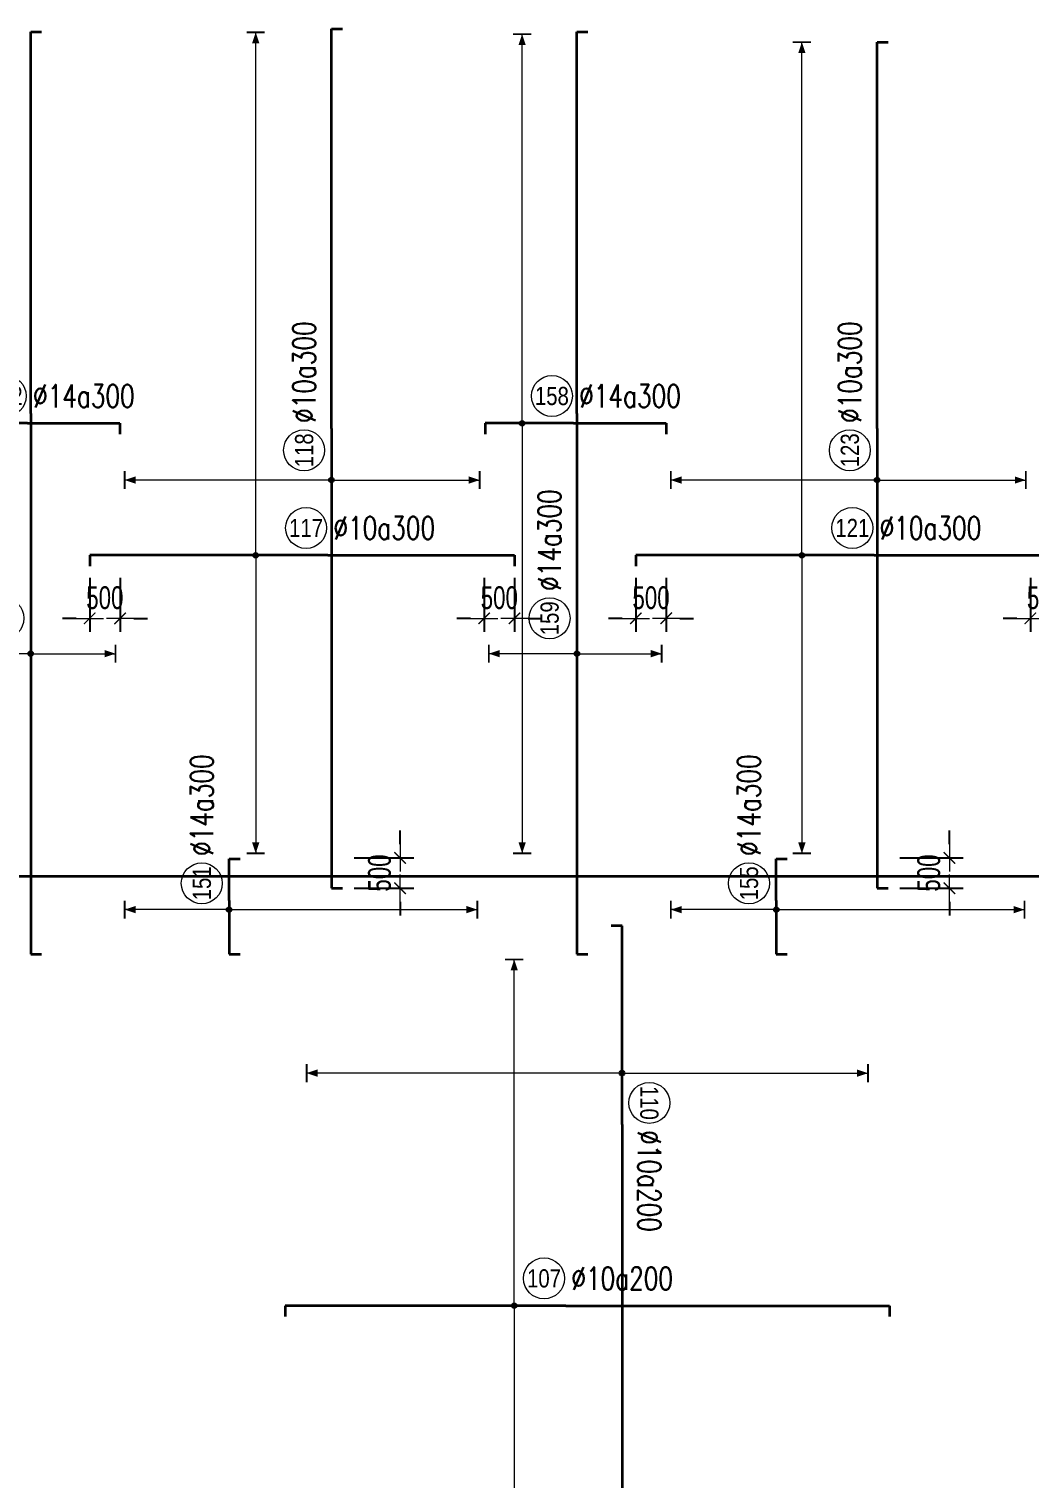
# Model space of a CAD drawing. Header units: millimetres. Extents: x -179076 to 505271, y -44005 to 99253.
# Drawn here: x 183971 to 200449, y 55080 to 78959 of the extents above; entities that cross this region are included whole.
import ezdxf
from ezdxf.enums import TextEntityAlignment as Align

# ---------------------------------------------------------------- set-up
doc = ezdxf.new("R2010")
doc.units = ezdxf.units.MM
doc.layers.get('0').update_dxf_attribs({"lineweight": 20})
doc.layers.get('Defpoints').update_dxf_attribs({"color": 151, "lineweight": 9})
for name, color, linetype, lineweight in [('NDC_S_DIM', 1, 'Continuous', 15), ('NDC_S_REBAR', 4, 'Continuous', 35), ('NDC_S_VN TEXT', 7, 'Continuous', 20)]:
    doc.layers.add(name, color=color, linetype=linetype, lineweight=lineweight)
doc.styles.add('ARIAL', font='arial.ttf', dxfattribs={"width": 0.8})
doc.styles.add('NDC_DIM', font='', dxfattribs={"width": 0.75})
doc.styles.add('NDC_EN TXT', font='romans.shx', dxfattribs={"width": 0.8})
doc.styles.get('NDC_DIM').set_extended_font_data('Dotum')
doc.dimstyles.new('NDC_dim_150', dxfattribs={"dimscale": 150, "dimtxt": 2.5, "dimasz": 1.5, "dimexe": 1.5, "dimexo": 2.5, "dimgap": 1, "dimtad": 1, "dimdec": 0, "dimzin": 0, "dimdsep": 46, "dimtxsty": 'NDC_DIM', "dimblk": 'DIMMARK', "dimcen": 0.09, "dimdle": 1.2, "dimclrd": 1, "dimclre": 1, "dimclrt": 3, "dimadec": 0, "dimazin": 0, "dimtfac": 1, "dimtdec": 0, "dimtix": 1, "dimtofl": 0, "dimtmove": 0, "dimatfit": 3, "dimfxl": 8, "dimfxlon": 1, "dimtolj": 1, "dimtzin": 0, "dimarcsym": 0})

# ---------------------------------------------------------------- blocks, each defined once
blk = doc.blocks.new('DIMMARK')
at = {"layer": 'NDC_S_DIM', "color": 1}
blk.add_line((-1.5, 0), (1, 0), dxfattribs=at)
at = {"layer": 'NDC_S_DIM', "color": 2, "const_width": 0.1}
blk.add_lwpolyline([(-0.42, -0.42), (0.42, 0.42)], dxfattribs=at)
blk = doc.blocks.new('*D368')
at = {"layer": 'Defpoints', "color": 0, "transparency": 16777216}
for p in [(184971, 70287), (185471, 70287), (185471, 69247)]:
    blk.add_point(p, dxfattribs=at)
at = {"layer": 'NDC_S_DIM', "color": 1, "lineweight": -2, "transparency": 16777216}
for p, q in [((184971, 69912), (184971, 69022)), ((185471, 69912), (185471, 69022)), ((184746, 69247), (184521, 69247)), ((185696, 69247), (185921, 69247))]:
    blk.add_line(p, q, dxfattribs=at)
at = {"layer": 'NDC_S_DIM', "color": 1, "lineweight": -2, "transparency": 16777216, "xscale": 225, "yscale": 225, "zscale": 225}
blk.add_blockref('DIMMARK', (184971, 69247), dxfattribs=at)
at = {"layer": 'NDC_S_DIM', "color": 1, "lineweight": -2, "transparency": 16777216, "xscale": 225, "yscale": 225, "zscale": 225, "rotation": 180}
blk.add_blockref('DIMMARK', (185471, 69247), dxfattribs=at)
at = {"layer": 'NDC_S_DIM', "color": 3, "transparency": 16777216, "insert": (185221, 69585), "char_height": 375, "attachment_point": 5, "style": 'NDC_DIM'}
blk.add_mtext('\\A1;500', dxfattribs=at)
blk = doc.blocks.new('*D369')
at = {"layer": 'Defpoints', "color": 0, "transparency": 16777216}
for p in [(191471, 70287), (191971, 70287), (191971, 69247)]:
    blk.add_point(p, dxfattribs=at)
at = {"layer": 'NDC_S_DIM', "color": 1, "lineweight": -2, "transparency": 16777216}
for p, q in [((191471, 69912), (191471, 69022)), ((191971, 69912), (191971, 69022)), ((191246, 69247), (191021, 69247)), ((192196, 69247), (192421, 69247))]:
    blk.add_line(p, q, dxfattribs=at)
at = {"layer": 'NDC_S_DIM', "color": 1, "lineweight": -2, "transparency": 16777216, "xscale": 225, "yscale": 225, "zscale": 225}
blk.add_blockref('DIMMARK', (191471, 69247), dxfattribs=at)
at = {"layer": 'NDC_S_DIM', "color": 1, "lineweight": -2, "transparency": 16777216, "xscale": 225, "yscale": 225, "zscale": 225, "rotation": 180}
blk.add_blockref('DIMMARK', (191971, 69247), dxfattribs=at)
at = {"layer": 'NDC_S_DIM', "color": 3, "transparency": 16777216, "insert": (191721, 69585), "char_height": 375, "attachment_point": 5, "style": 'NDC_DIM'}
blk.add_mtext('\\A1;500', dxfattribs=at)
blk = doc.blocks.new('*D370')
at = {"layer": 'Defpoints', "color": 0, "transparency": 16777216}
for p in [(193971, 70287), (194471, 70287), (193971, 69247)]:
    blk.add_point(p, dxfattribs=at)
at = {"layer": 'NDC_S_DIM', "color": 1, "lineweight": -2, "transparency": 16777216}
for p, q in [((193971, 69912), (193971, 69022)), ((194471, 69912), (194471, 69022)), ((193746, 69247), (193521, 69247)), ((194696, 69247), (194921, 69247))]:
    blk.add_line(p, q, dxfattribs=at)
at = {"layer": 'NDC_S_DIM', "color": 1, "lineweight": -2, "transparency": 16777216, "xscale": 225, "yscale": 225, "zscale": 225}
blk.add_blockref('DIMMARK', (193971, 69247), dxfattribs=at)
at = {"layer": 'NDC_S_DIM', "color": 1, "lineweight": -2, "transparency": 16777216, "xscale": 225, "yscale": 225, "zscale": 225, "rotation": 180}
blk.add_blockref('DIMMARK', (194471, 69247), dxfattribs=at)
at = {"layer": 'NDC_S_DIM', "color": 3, "transparency": 16777216, "insert": (194221, 69585), "char_height": 375, "attachment_point": 5, "style": 'NDC_DIM'}
blk.add_mtext('\\A1;500', dxfattribs=at)
blk = doc.blocks.new('*D371')
at = {"layer": 'Defpoints', "color": 0, "transparency": 16777216}
for p in [(200471, 70287), (200971, 70287), (200471, 69247)]:
    blk.add_point(p, dxfattribs=at)
at = {"layer": 'NDC_S_DIM', "color": 1, "lineweight": -2, "transparency": 16777216}
for p, q in [((200471, 69912), (200471, 69022)), ((200971, 69912), (200971, 69022)), ((200246, 69247), (200021, 69247)), ((201196, 69247), (201421, 69247))]:
    blk.add_line(p, q, dxfattribs=at)
at = {"layer": 'NDC_S_DIM', "color": 1, "lineweight": -2, "transparency": 16777216, "xscale": 225, "yscale": 225, "zscale": 225}
blk.add_blockref('DIMMARK', (200471, 69247), dxfattribs=at)
at = {"layer": 'NDC_S_DIM', "color": 1, "lineweight": -2, "transparency": 16777216, "xscale": 225, "yscale": 225, "zscale": 225, "rotation": 180}
blk.add_blockref('DIMMARK', (200971, 69247), dxfattribs=at)
at = {"layer": 'NDC_S_DIM', "color": 3, "transparency": 16777216, "insert": (200721, 69585), "char_height": 375, "attachment_point": 5, "style": 'NDC_DIM'}
blk.add_mtext('\\A1;500', dxfattribs=at)
blk = doc.blocks.new('*D386')
at = {"layer": 'Defpoints', "color": 0, "transparency": 16777216}
for p in [(188954, 65300), (190086, 65300), (188954, 64800)]:
    blk.add_point(p, dxfattribs=at)
at = {"layer": 'NDC_S_DIM', "color": 1, "lineweight": -2, "transparency": 16777216}
for p, q in [((190086, 65525), (190086, 65750)), ((189329, 65300), (190311, 65300)), ((189329, 64800), (190311, 64800)), ((190086, 64575), (190086, 64350))]:
    blk.add_line(p, q, dxfattribs=at)
at = {"layer": 'NDC_S_DIM', "color": 1, "lineweight": -2, "transparency": 16777216, "xscale": 225, "yscale": 225, "zscale": 225}
for p, rotation in [((190086, 65300), 270), ((190086, 64800), 90)]:
    blk.add_blockref('DIMMARK', p, dxfattribs=dict(at, rotation=rotation))
at = {"layer": 'NDC_S_DIM', "color": 3, "transparency": 16777216, "insert": (189748, 65050), "char_height": 375, "attachment_point": 5, "rotation": 90, "style": 'NDC_DIM'}
blk.add_mtext('\\A1;500', dxfattribs=at)
blk = doc.blocks.new('*D387')
at = {"layer": 'Defpoints', "color": 0, "transparency": 16777216}
for p in [(197946, 65300), (199137, 65300), (197946, 64800)]:
    blk.add_point(p, dxfattribs=at)
at = {"layer": 'NDC_S_DIM', "color": 1, "lineweight": -2, "transparency": 16777216}
for p, q in [((199137, 65525), (199137, 65750)), ((198321, 65300), (199362, 65300)), ((198321, 64800), (199362, 64800)), ((199137, 64575), (199137, 64350))]:
    blk.add_line(p, q, dxfattribs=at)
at = {"layer": 'NDC_S_DIM', "color": 1, "lineweight": -2, "transparency": 16777216, "xscale": 225, "yscale": 225, "zscale": 225}
for p, rotation in [((199137, 65300), 270), ((199137, 64800), 90)]:
    blk.add_blockref('DIMMARK', p, dxfattribs=dict(at, rotation=rotation))
at = {"layer": 'NDC_S_DIM', "color": 3, "transparency": 16777216, "insert": (198799, 65050), "char_height": 375, "attachment_point": 5, "rotation": 90, "style": 'NDC_DIM'}
blk.add_mtext('\\A1;500', dxfattribs=at)
blk = doc.blocks.new('*U620')
at = {"layer": 'NDC_S_REBAR'}
blk.add_line((0, 0), (281, 0), dxfattribs=at)
at = {"layer": 'NDC_S_VN TEXT', "style": 'ARIAL', "width": 0.8}
blk.add_attdef('KHT', text='', height=2, dxfattribs=at).set_placement((35.24, 3), align=Align.MIDDLE_CENTER)
at = {"layer": 'NDC_S_VN TEXT', "color": 3, "style": 'NDC_EN TXT', "width": 0.75}
blk.add_attdef('DKT', (38.24, 1.75), '', height=2.5, dxfattribs=at)
blk = doc.blocks.new('*U565')
h = blk.add_hatch(color=6)
edge = h.paths.add_edge_path()
edge.add_arc((-7.93, 0), 0.3, 0, 360)
at = {"layer": 'NDC_S_DIM', "color": 8}
for q in [(-7.93, 57.45), (-7.93, -32.75)]:
    blk.add_line((-7.93, 0), q, dxfattribs=at)
for points in [[(-8.93, 57.45, 0.2, 0.2, 0), (-6.93, 57.45, 0, 0, 0)], [(-8.93, -32.75, 0.2, 0.2, 0), (-6.93, -32.75, 0, 0, 0)]]:
    blk.add_lwpolyline(points, format="xyseb", dxfattribs=at)
at = {"layer": 'NDC_S_DIM'}
blk.add_circle((-2.39, 3), 2.25, dxfattribs=at)
at = {"layer": 'NDC_S_DIM', "color": 6}
blk.add_circle((-7.93, 0), 0.3, dxfattribs=at)
at = {"layer": 'NDC_S_DIM', "color": 8}
for points in [[(-8.33, 56.25), (-7.93, 57.45), (-7.53, 56.25)], [(-8.33, -31.55), (-7.93, -32.75), (-7.53, -31.55)]]:
    blk.add_solid(points, dxfattribs=at)
at = {"layer": 'NDC_S_REBAR'}
for p, q in [((0, 0), (-26.16, 0)), ((-26.16, 0), (-26.16, -1.2)), ((0, 0), (20.5, 0)), ((20.5, 0), (20.5, -1.2)), ((-26.16, -1.2), (-26.16, -1.2)), ((20.5, -1.2), (20.5, -1.2))]:
    blk.add_line(p, q, dxfattribs=at)
at = {"layer": 'NDC_S_VN TEXT', "style": 'ARIAL', "width": 0.8}
blk.add_attdef('KHT', text='', height=2, dxfattribs=at).set_placement((-2.39, 3), align=Align.MIDDLE_CENTER)
at = {"layer": 'NDC_S_VN TEXT', "color": 3, "style": 'NDC_EN TXT', "width": 0.75}
blk.add_attdef('DKT', (0.61, 1.75), '', height=2.5, dxfattribs=at)
blk = doc.blocks.new('*U566')
h = blk.add_hatch(color=6)
edge = h.paths.add_edge_path()
edge.add_arc((-7.93, 0), 0.3, 0, 360)
at = {"layer": 'NDC_S_DIM', "color": 8}
for q in [(-7.93, 56.37), (-7.93, -32.75)]:
    blk.add_line((-7.93, 0), q, dxfattribs=at)
for points in [[(-8.93, 56.37, 0.2, 0.2, 0), (-6.93, 56.37, 0, 0, 0)], [(-8.93, -32.75, 0.2, 0.2, 0), (-6.93, -32.75, 0, 0, 0)]]:
    blk.add_lwpolyline(points, format="xyseb", dxfattribs=at)
at = {"layer": 'NDC_S_DIM'}
blk.add_circle((-2.39, 3), 2.25, dxfattribs=at)
at = {"layer": 'NDC_S_DIM', "color": 6}
blk.add_circle((-7.93, 0), 0.3, dxfattribs=at)
at = {"layer": 'NDC_S_DIM', "color": 8}
for points in [[(-8.33, 55.17), (-7.93, 56.37), (-7.53, 55.17)], [(-8.33, -31.55), (-7.93, -32.75), (-7.53, -31.55)]]:
    blk.add_solid(points, dxfattribs=at)
at = {"layer": 'NDC_S_REBAR'}
for p, q in [((0, 0), (-26.16, 0)), ((-26.16, 0), (-26.16, -1.2)), ((0, 0), (20.5, 0)), ((20.5, 0), (20.5, -1.2)), ((-26.16, -1.2), (-26.16, -1.2)), ((20.5, -1.2), (20.5, -1.2))]:
    blk.add_line(p, q, dxfattribs=at)
at = {"layer": 'NDC_S_VN TEXT', "style": 'ARIAL', "width": 0.8}
blk.add_attdef('KHT', text='', height=2, dxfattribs=at).set_placement((-2.39, 3), align=Align.MIDDLE_CENTER)
at = {"layer": 'NDC_S_VN TEXT', "color": 3, "style": 'NDC_EN TXT', "width": 0.75}
blk.add_attdef('DKT', (0.61, 1.75), '', height=2.5, dxfattribs=at)
blk = doc.blocks.new('*U562')
h = blk.add_hatch(color=6)
edge = h.paths.add_edge_path()
edge.add_arc((-5.66, 0), 0.3, 0, 360)
at = {"layer": 'NDC_S_DIM', "color": 8}
for q in [(-5.66, 42.49), (-5.66, -47.25)]:
    blk.add_line((-5.66, 0), q, dxfattribs=at)
for points in [[(-6.66, 42.49, 0.2, 0.2, 0), (-4.66, 42.49, 0, 0, 0)], [(-6.66, -47.25, 0.2, 0.2, 0), (-4.66, -47.25, 0, 0, 0)]]:
    blk.add_lwpolyline(points, format="xyseb", dxfattribs=at)
at = {"layer": 'NDC_S_DIM'}
blk.add_circle((-2.39, 3), 2.25, dxfattribs=at)
at = {"layer": 'NDC_S_DIM', "color": 6}
blk.add_circle((-5.66, 0), 0.3, dxfattribs=at)
at = {"layer": 'NDC_S_DIM', "color": 8}
for points in [[(-6.06, 41.29), (-5.66, 42.49), (-5.26, 41.29)], [(-6.06, -46.05), (-5.66, -47.25), (-5.26, -46.05)]]:
    blk.add_solid(points, dxfattribs=at)
at = {"layer": 'NDC_S_REBAR'}
for p, q in [((0, 0), (-9.73, 0)), ((-9.73, 0), (-9.73, -1.2)), ((0, 0), (10.15, 0)), ((10.15, 0), (10.15, -1.2)), ((-9.73, -1.2), (-9.73, -1.2)), ((10.15, -1.2), (10.15, -1.2))]:
    blk.add_line(p, q, dxfattribs=at)
at = {"layer": 'NDC_S_VN TEXT', "style": 'ARIAL', "width": 0.8}
blk.add_attdef('KHT', text='', height=2, dxfattribs=at).set_placement((-2.39, 3), align=Align.MIDDLE_CENTER)
at = {"layer": 'NDC_S_VN TEXT', "color": 3, "style": 'NDC_EN TXT', "width": 0.75}
blk.add_attdef('DKT', (0.61, 1.75), '', height=2.5, dxfattribs=at)
blk = doc.blocks.new('*U563')
h = blk.add_hatch(color=6)
edge = h.paths.add_edge_path()
edge.add_arc((-5.66, 0), 0.3, 0, 360)
at = {"layer": 'NDC_S_DIM', "color": 8}
for q in [(-5.66, 42.75), (-5.66, -47.25)]:
    blk.add_line((-5.66, 0), q, dxfattribs=at)
for points in [[(-6.66, 42.75, 0.2, 0.2, 0), (-4.66, 42.75, 0, 0, 0)], [(-6.66, -47.25, 0.2, 0.2, 0), (-4.66, -47.25, 0, 0, 0)]]:
    blk.add_lwpolyline(points, format="xyseb", dxfattribs=at)
at = {"layer": 'NDC_S_DIM'}
blk.add_circle((-2.39, 3), 2.25, dxfattribs=at)
at = {"layer": 'NDC_S_DIM', "color": 6}
blk.add_circle((-5.66, 0), 0.3, dxfattribs=at)
at = {"layer": 'NDC_S_DIM', "color": 8}
for points in [[(-6.06, 41.55), (-5.66, 42.75), (-5.26, 41.55)], [(-6.06, -46.05), (-5.66, -47.25), (-5.26, -46.05)]]:
    blk.add_solid(points, dxfattribs=at)
at = {"layer": 'NDC_S_REBAR'}
for p, q in [((0, 0), (-9.73, 0)), ((-9.73, 0), (-9.73, -1.2)), ((0, 0), (10.15, 0)), ((10.15, 0), (10.15, -1.2)), ((-9.73, -1.2), (-9.73, -1.2)), ((10.15, -1.2), (10.15, -1.2))]:
    blk.add_line(p, q, dxfattribs=at)
at = {"layer": 'NDC_S_VN TEXT', "style": 'ARIAL', "width": 0.8}
blk.add_attdef('KHT', text='', height=2, dxfattribs=at).set_placement((-2.39, 3), align=Align.MIDDLE_CENTER)
at = {"layer": 'NDC_S_VN TEXT', "color": 3, "style": 'NDC_EN TXT', "width": 0.75}
blk.add_attdef('DKT', (0.61, 1.75), '', height=2.5, dxfattribs=at)
blk = doc.blocks.new('*U593')
h = blk.add_hatch(color=6)
edge = h.paths.add_edge_path()
edge.add_arc((-5.66, 0), 0.3, 0, 360)
at = {"layer": 'NDC_S_DIM', "color": 8}
for q in [(-5.66, 22.72), (-5.66, -16.28)]:
    blk.add_line((-5.66, 0), q, dxfattribs=at)
for points in [[(-6.66, 22.72, 0.2, 0.2, 0), (-4.66, 22.72, 0, 0, 0)], [(-6.66, -16.28, 0.2, 0.2, 0), (-4.66, -16.28, 0, 0, 0)]]:
    blk.add_lwpolyline(points, format="xyseb", dxfattribs=at)
at = {"layer": 'NDC_S_DIM'}
blk.add_circle((-2.39, 3), 2.25, dxfattribs=at)
at = {"layer": 'NDC_S_DIM', "color": 6}
blk.add_circle((-5.66, 0), 0.3, dxfattribs=at)
at = {"layer": 'NDC_S_DIM', "color": 8}
for points in [[(-6.06, 21.52), (-5.66, 22.72), (-5.26, 21.52)], [(-6.06, -15.08), (-5.66, -16.28), (-5.26, -15.08)]]:
    blk.add_solid(points, dxfattribs=at)
at = {"layer": 'NDC_S_REBAR'}
for p, q in [((0, 0), (-50.5, 0)), ((-50.5, 0), (-50.5, -1.2)), ((0, 0), (43.9, 0)), ((43.9, 0), (43.9, -1.2)), ((-50.5, -1.2), (-50.5, -1.2)), ((43.9, -1.2), (43.9, -1.2))]:
    blk.add_line(p, q, dxfattribs=at)
at = {"layer": 'NDC_S_VN TEXT', "style": 'ARIAL', "width": 0.8}
blk.add_attdef('KHT', text='', height=2, dxfattribs=at).set_placement((-2.39, 3), align=Align.MIDDLE_CENTER)
at = {"layer": 'NDC_S_VN TEXT', "color": 3, "style": 'NDC_EN TXT', "width": 0.75}
blk.add_attdef('DKT', (0.61, 1.75), '', height=2.5, dxfattribs=at)
blk = doc.blocks.new('*U594')
h = blk.add_hatch(color=6)
edge = h.paths.add_edge_path()
edge.add_arc((-5.66, 0), 0.3, 0, 360)
at = {"layer": 'NDC_S_DIM', "color": 8}
for q in [(-5.66, 22.67), (-5.66, -16.33)]:
    blk.add_line((-5.66, 0), q, dxfattribs=at)
for points in [[(-6.66, 22.67, 0.2, 0.2, 0), (-4.66, 22.67, 0, 0, 0)], [(-6.66, -16.33, 0.2, 0.2, 0), (-4.66, -16.33, 0, 0, 0)]]:
    blk.add_lwpolyline(points, format="xyseb", dxfattribs=at)
at = {"layer": 'NDC_S_DIM'}
blk.add_circle((-2.39, 3), 2.25, dxfattribs=at)
at = {"layer": 'NDC_S_DIM', "color": 6}
blk.add_circle((-5.66, 0), 0.3, dxfattribs=at)
at = {"layer": 'NDC_S_DIM', "color": 8}
for points in [[(-6.06, 21.47), (-5.66, 22.67), (-5.26, 21.47)], [(-6.06, -15.13), (-5.66, -16.33), (-5.26, -15.13)]]:
    blk.add_solid(points, dxfattribs=at)
at = {"layer": 'NDC_S_REBAR'}
for p, q in [((0, 0), (-50.5, 0)), ((-50.5, 0), (-50.5, -1.2)), ((0, 0), (42.46, 0)), ((42.46, 0), (42.46, -1.2)), ((-50.5, -1.2), (-50.5, -1.2)), ((42.46, -1.2), (42.46, -1.2))]:
    blk.add_line(p, q, dxfattribs=at)
at = {"layer": 'NDC_S_VN TEXT', "style": 'ARIAL', "width": 0.8}
blk.add_attdef('KHT', text='', height=2, dxfattribs=at).set_placement((-2.39, 3), align=Align.MIDDLE_CENTER)
at = {"layer": 'NDC_S_VN TEXT', "color": 3, "style": 'NDC_EN TXT', "width": 0.75}
blk.add_attdef('DKT', (0.61, 1.75), '', height=2.5, dxfattribs=at)
blk = doc.blocks.new('*U577')
h = blk.add_hatch(color=6)
edge = h.paths.add_edge_path()
edge.add_arc((-26.39, 0), 0.3, 0, 360)
at = {"layer": 'NDC_S_DIM', "color": 8}
for q in [(-26.39, 9.68), (-26.39, -9.32)]:
    blk.add_line((-26.39, 0), q, dxfattribs=at)
for points in [[(-27.39, 9.68, 0.2, 0.2, 0), (-25.39, 9.68, 0, 0, 0)], [(-27.39, -9.32, 0.2, 0.2, 0), (-25.39, -9.32, 0, 0, 0)]]:
    blk.add_lwpolyline(points, format="xyseb", dxfattribs=at)
at = {"layer": 'NDC_S_DIM'}
blk.add_circle((-22.5, 3), 2.25, dxfattribs=at)
at = {"layer": 'NDC_S_DIM', "color": 6}
blk.add_circle((-26.39, 0), 0.3, dxfattribs=at)
at = {"layer": 'NDC_S_DIM', "color": 8}
for points in [[(-26.79, 8.48), (-26.39, 9.68), (-25.99, 8.48)], [(-26.79, -8.12), (-26.39, -9.32), (-25.99, -8.12)]]:
    blk.add_solid(points, dxfattribs=at)
at = {"layer": 'NDC_S_REBAR'}
for p, q in [((0, 0), (-59.39, 0)), ((-59.39, 0), (-59.39, -1.2)), ((0, 0), (41.92, 0)), ((41.92, 0), (41.92, -1.2)), ((-59.39, -1.2), (-59.39, -1.2)), ((41.92, -1.2), (41.92, -1.2))]:
    blk.add_line(p, q, dxfattribs=at)
at = {"layer": 'NDC_S_VN TEXT', "style": 'ARIAL', "width": 0.8}
blk.add_attdef('KHT', text='', height=2, dxfattribs=at).set_placement((-22.5, 3), align=Align.MIDDLE_CENTER)
at = {"layer": 'NDC_S_VN TEXT', "color": 3, "style": 'NDC_EN TXT', "width": 0.75}
blk.add_attdef('DKT', (-19.5, 1.75), '', height=2.5, dxfattribs=at)
blk = doc.blocks.new('*U604')
h = blk.add_hatch(color=6)
edge = h.paths.add_edge_path()
edge.add_arc((-26.39, 0), 0.3, 0, 360)
at = {"layer": 'NDC_S_DIM', "color": 8}
for q in [(-26.39, 9.68), (-26.39, -9.32)]:
    blk.add_line((-26.39, 0), q, dxfattribs=at)
for points in [[(-27.39, 9.68, 0.2, 0.2, 0), (-25.39, 9.68, 0, 0, 0)], [(-27.39, -9.32, 0.2, 0.2, 0), (-25.39, -9.32, 0, 0, 0)]]:
    blk.add_lwpolyline(points, format="xyseb", dxfattribs=at)
at = {"layer": 'NDC_S_DIM'}
blk.add_circle((-22.5, 3), 2.25, dxfattribs=at)
at = {"layer": 'NDC_S_DIM', "color": 6}
blk.add_circle((-26.39, 0), 0.3, dxfattribs=at)
at = {"layer": 'NDC_S_DIM', "color": 8}
for points in [[(-26.79, 8.48), (-26.39, 9.68), (-25.99, 8.48)], [(-26.79, -8.12), (-26.39, -9.32), (-25.99, -8.12)]]:
    blk.add_solid(points, dxfattribs=at)
at = {"layer": 'NDC_S_REBAR'}
for p, q in [((0, 0), (-59.39, 0)), ((-59.39, 0), (-59.39, -1.2)), ((0, 0), (41.92, 0)), ((41.92, 0), (41.92, -1.2)), ((-59.39, -1.2), (-59.39, -1.2)), ((41.92, -1.2), (41.92, -1.2))]:
    blk.add_line(p, q, dxfattribs=at)
at = {"layer": 'NDC_S_VN TEXT', "style": 'ARIAL', "width": 0.8}
blk.add_attdef('KHT', text='', height=2, dxfattribs=at).set_placement((-22.5, 3), align=Align.MIDDLE_CENTER)
at = {"layer": 'NDC_S_VN TEXT', "color": 3, "style": 'NDC_EN TXT', "width": 0.75}
blk.add_attdef('DKT', (-19.5, 1.75), '', height=2.5, dxfattribs=at)
blk = doc.blocks.new('*U595')
h = blk.add_hatch(color=6)
edge = h.paths.add_edge_path()
edge.add_arc((-1.02, 0), 0.3, 0, 360)
at = {"layer": 'NDC_S_DIM', "color": 8}
for q in [(-1.02, 11.48), (-1.02, -27.27)]:
    blk.add_line((-1.02, 0), q, dxfattribs=at)
for points in [[(-2.02, 11.48, 0.2, 0.2, 0), (-0.02, 11.48, 0, 0, 0)], [(-2.02, -27.27, 0.2, 0.2, 0), (-0.02, -27.27, 0, 0, 0)]]:
    blk.add_lwpolyline(points, format="xyseb", dxfattribs=at)
at = {"layer": 'NDC_S_DIM'}
blk.add_circle((1.87, 3), 2.25, dxfattribs=at)
at = {"layer": 'NDC_S_DIM', "color": 6}
blk.add_circle((-1.02, 0), 0.3, dxfattribs=at)
at = {"layer": 'NDC_S_DIM', "color": 8}
for points in [[(-1.42, 10.28), (-1.02, 11.48), (-0.62, 10.28)], [(-1.42, -26.07), (-1.02, -27.27), (-0.62, -26.07)]]:
    blk.add_solid(points, dxfattribs=at)
at = {"layer": 'NDC_S_REBAR'}
for p, q in [((0, 0), (-5.9, 0)), ((-5.9, 0), (-5.9, -1.2)), ((0, 0), (4.56, 0)), ((4.56, 0), (4.56, -1.2)), ((-5.9, -1.2), (-5.9, -1.2)), ((4.56, -1.2), (4.56, -1.2))]:
    blk.add_line(p, q, dxfattribs=at)
at = {"layer": 'NDC_S_VN TEXT', "style": 'ARIAL', "width": 0.8}
blk.add_attdef('KHT', text='', height=2, dxfattribs=at).set_placement((1.87, 3), align=Align.MIDDLE_CENTER)
at = {"layer": 'NDC_S_VN TEXT', "color": 3, "style": 'NDC_EN TXT', "width": 0.75}
blk.add_attdef('DKT', (4.87, 1.75), '', height=2.5, dxfattribs=at)
blk = doc.blocks.new('*U596')
h = blk.add_hatch(color=6)
edge = h.paths.add_edge_path()
edge.add_arc((-1.02, 0), 0.3, 0, 360)
at = {"layer": 'NDC_S_DIM', "color": 8}
for q in [(-1.02, 11.58), (-1.02, -27.27)]:
    blk.add_line((-1.02, 0), q, dxfattribs=at)
for points in [[(-2.02, 11.58, 0.2, 0.2, 0), (-0.02, 11.58, 0, 0, 0)], [(-2.02, -27.27, 0.2, 0.2, 0), (-0.02, -27.27, 0, 0, 0)]]:
    blk.add_lwpolyline(points, format="xyseb", dxfattribs=at)
at = {"layer": 'NDC_S_DIM'}
blk.add_circle((1.87, 3), 2.25, dxfattribs=at)
at = {"layer": 'NDC_S_DIM', "color": 6}
blk.add_circle((-1.02, 0), 0.3, dxfattribs=at)
at = {"layer": 'NDC_S_DIM', "color": 8}
for points in [[(-1.42, 10.38), (-1.02, 11.58), (-0.62, 10.38)], [(-1.42, -26.07), (-1.02, -27.27), (-0.62, -26.07)]]:
    blk.add_solid(points, dxfattribs=at)
at = {"layer": 'NDC_S_REBAR'}
for p, q in [((0, 0), (-5.9, 0)), ((-5.9, 0), (-5.9, -1.2)), ((0, 0), (4.56, 0)), ((4.56, 0), (4.56, -1.2)), ((-5.9, -1.2), (-5.9, -1.2)), ((4.56, -1.2), (4.56, -1.2))]:
    blk.add_line(p, q, dxfattribs=at)
at = {"layer": 'NDC_S_VN TEXT', "style": 'ARIAL', "width": 0.8}
blk.add_attdef('KHT', text='', height=2, dxfattribs=at).set_placement((1.87, 3), align=Align.MIDDLE_CENTER)
at = {"layer": 'NDC_S_VN TEXT', "color": 3, "style": 'NDC_EN TXT', "width": 0.75}
blk.add_attdef('DKT', (4.87, 1.75), '', height=2.5, dxfattribs=at)
blk = doc.blocks.new('*U632')
h = blk.add_hatch(color=6)
edge = h.paths.add_edge_path()
edge.add_arc((-5.66, 0), 0.3, 0, 360)
at = {"layer": 'NDC_S_DIM', "color": 8}
for q in [(-5.66, 38.03), (-5.66, -36.97)]:
    blk.add_line((-5.66, 0), q, dxfattribs=at)
for points in [[(-6.66, 38.03, 0.2, 0.2, 0), (-4.66, 38.03, 0, 0, 0)], [(-6.66, -36.97, 0.2, 0.2, 0), (-4.66, -36.97, 0, 0, 0)]]:
    blk.add_lwpolyline(points, format="xyseb", dxfattribs=at)
at = {"layer": 'NDC_S_DIM'}
blk.add_circle((-2.39, 3), 2.25, dxfattribs=at)
at = {"layer": 'NDC_S_DIM', "color": 6}
blk.add_circle((-5.66, 0), 0.3, dxfattribs=at)
at = {"layer": 'NDC_S_DIM', "color": 8}
for points in [[(-6.06, 36.83), (-5.66, 38.03), (-5.26, 36.83)], [(-6.06, -35.77), (-5.66, -36.97), (-5.26, -35.77)]]:
    blk.add_solid(points, dxfattribs=at)
at = {"layer": 'NDC_S_REBAR'}
for p, q in [((0, 0), (-30.83, 0)), ((-30.83, 0), (-30.83, -1.2)), ((0, 0), (35.57, 0)), ((35.57, 0), (35.57, -1.2)), ((-30.83, -1.2), (-30.83, -1.2)), ((35.57, -1.2), (35.57, -1.2))]:
    blk.add_line(p, q, dxfattribs=at)
at = {"layer": 'NDC_S_VN TEXT', "style": 'ARIAL', "width": 0.8}
blk.add_attdef('KHT', text='', height=2, dxfattribs=at).set_placement((-2.39, 3), align=Align.MIDDLE_CENTER)
at = {"layer": 'NDC_S_VN TEXT', "color": 3, "style": 'NDC_EN TXT', "width": 0.75}
blk.add_attdef('DKT', (0.61, 1.75), '', height=2.5, dxfattribs=at)
blk = doc.blocks.new('*U633')
h = blk.add_hatch(color=6)
edge = h.paths.add_edge_path()
edge.add_arc((-5.66, 0), 0.3, 0, 360)
at = {"layer": 'NDC_S_DIM', "color": 8}
for q in [(-5.66, 27.02), (-5.66, -34.65)]:
    blk.add_line((-5.66, 0), q, dxfattribs=at)
for points in [[(-6.66, 27.02, 0.2, 0.2, 0), (-4.66, 27.02, 0, 0, 0)], [(-6.66, -34.65, 0.2, 0.2, 0), (-4.66, -34.65, 0, 0, 0)]]:
    blk.add_lwpolyline(points, format="xyseb", dxfattribs=at)
at = {"layer": 'NDC_S_DIM'}
blk.add_circle((-2.39, 3), 2.25, dxfattribs=at)
at = {"layer": 'NDC_S_DIM', "color": 6}
blk.add_circle((-5.66, 0), 0.3, dxfattribs=at)
at = {"layer": 'NDC_S_DIM', "color": 8}
for points in [[(-6.06, 25.82), (-5.66, 27.02), (-5.26, 25.82)], [(-6.06, -33.45), (-5.66, -34.65), (-5.26, -33.45)]]:
    blk.add_solid(points, dxfattribs=at)
at = {"layer": 'NDC_S_REBAR'}
for p, q in [((0, 0), (-21.84, 0)), ((-21.84, 0), (-21.84, -1.2)), ((0, 0), (60.56, 0)), ((60.56, 0), (60.56, -1.2)), ((-21.84, -1.2), (-21.84, -1.2)), ((60.56, -1.2), (60.56, -1.2))]:
    blk.add_line(p, q, dxfattribs=at)
at = {"layer": 'NDC_S_VN TEXT', "style": 'ARIAL', "width": 0.8}
blk.add_attdef('KHT', text='', height=2, dxfattribs=at).set_placement((-2.39, 3), align=Align.MIDDLE_CENTER)
at = {"layer": 'NDC_S_VN TEXT', "color": 3, "style": 'NDC_EN TXT', "width": 0.75}
blk.add_attdef('DKT', (0.61, 1.75), '', height=2.5, dxfattribs=at)

msp = doc.modelspace()

# ---------------------------------------------------------------- block references
at = {"xscale": 150, "yscale": 150, "zscale": 150}
for name, p, values in [('*U562', (183945.8, 72461.4), {'KHT': '152', 'DKT': '%%c14a300'}), ('*U565', (188896, 70286.3), {'KHT': '117', 'DKT': '%%C10a300'}), ('*U563', (192945.8, 72461.4), {'KHT': '158', 'DKT': '%%c14a300'}), ('*U566', (197896, 70286.3), {'KHT': '121', 'DKT': '%%C10a300'}), ('*U632', (192816.1, 57919.7), {'KHT': '107', 'DKT': '%%C10a200'})]:
    msp.add_blockref(name, p, dxfattribs=at).add_auto_attribs(values)
for name, p, rotation, values in [('*U577', (183999, 72623.2), 90, {'KHT': '153', 'DKT': '%%c14a300'}), ('*U593', (188954.4, 72374.9), 90, {'KHT': '118', 'DKT': '%%C10a300'}), ('*U604', (192999, 72623.2), 90, {'KHT': '159', 'DKT': '%%c14a300'}), ('*U594', (197946.6, 72374.9), 90, {'KHT': '123', 'DKT': '%%C10a300'}), ('*U595', (187268.7, 64599.9), 90, {'KHT': '151', 'DKT': '%%c14a300'}), ('*U596', (196284.4, 64599.9), 90, {'KHT': '155', 'DKT': '%%c14a300'}), ('*U633', (193742.7, 60903.5), 270, {'KHT': '110', 'DKT': '%%C10a200'})]:
    msp.add_blockref(name, p, dxfattribs=dict(at, rotation=rotation)).add_auto_attribs(values)
msp.add_blockref('*U620', (175471.4, 65000.3), dxfattribs=at)

# ---------------------------------------------------------------- dimensions: what is measured, and where the dimension line sits
at = {"layer": 'NDC_S_DIM'}
for base, p1, p2, picture, middle in [((185470.9, 69247.3), (184970.9, 70287.1), (185470.9, 70287.1), '*D368', (185220.9, 69585)), ((191970.9, 69247.3), (191470.9, 70287.1), (191970.9, 70287.1), '*D369', (191720.9, 69585)), ((193970.9, 69247.3), (194470.9, 70287.1), (193970.9, 70287.1), '*D370', (194220.9, 69585)), ((200470.9, 69247.3), (200970.9, 70287.1), (200470.9, 70287.1), '*D371', (200720.9, 69585))]:
    dim = msp.add_linear_dim(base=base, p1=p1, p2=p2, dimstyle='NDC_dim_150', dxfattribs=at)
    dim.commit()
    dim.dimension.update_dxf_attribs({"geometry": picture, "text_midpoint": middle})
for base, p1, p2, picture, middle in [((190085.6, 65300), (188953.6, 64800), (188953.6, 65300), '*D386', (189747.9, 65050)), ((199137, 65300), (197945.8, 64800), (197945.8, 65300), '*D387', (198799.3, 65050))]:
    dim = msp.add_linear_dim(base=base, p1=p1, p2=p2, angle=90, dimstyle='NDC_dim_150', dxfattribs=at)
    dim.commit()
    dim.dimension.update_dxf_attribs({"geometry": picture, "text_midpoint": middle})

doc.saveas('drawing.dxf')
